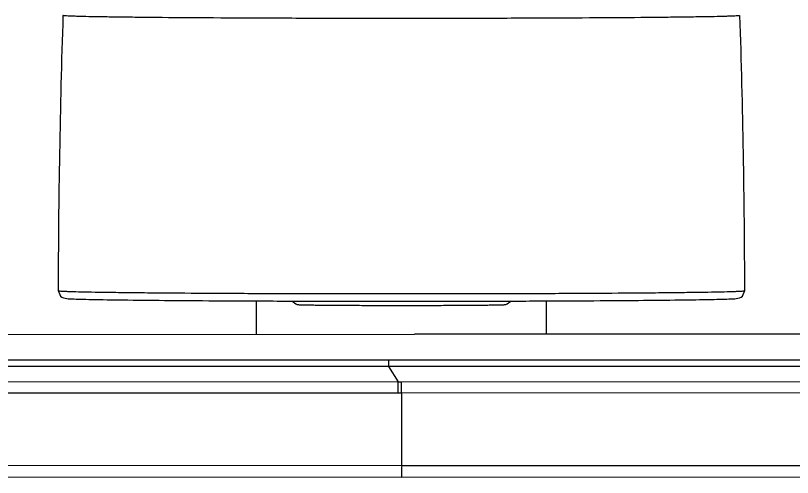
# Model space of a CAD drawing. Header units: millimetres. Extents: x 6110 to 6704, y -2661 to -1821.
# Drawn here: x 6288.96 to 6301.68, y -2093.67 to -2086.1 of the extents above; entities that cross this region are included whole.
import ezdxf

# ---------------------------------------------------------------- set-up
doc = ezdxf.new("R2010")
doc.units = ezdxf.units.MM
doc.header["$LTSCALE"] = 0.1
doc.layers.get('0').update_dxf_attribs({"lineweight": 15})
doc.layers.add('DIM', color=3, linetype='Continuous', lineweight=9)
doc.styles.get("Standard").update_dxf_attribs({"font": 'arial.ttf'})
doc.dimstyles.new('ISO-25', dxfattribs={"dimtxt": 2.5, "dimasz": 2.5, "dimexe": 1.25, "dimexo": 0.625, "dimtad": 1, "dimlfac": 5, "dimtxsty": 'Standard', "dimcen": 2.5, "dimadec": 0, "dimazin": 0, "dimtfac": 1, "dimtmove": 0, "dimatfit": 3, "dimfxl": 0, "dimarcsym": 0})

# ---------------------------------------------------------------- blocks, each defined once
blk = doc.blocks.new('*D68')
at = {"layer": 'Defpoints', "color": 0}
for p in [(6261.856, -2093.261), (6328.702, -2093.262), (6328.702, -2117.837)]:
    blk.add_point(p, dxfattribs=at)
at = {"layer": 'DIM', "color": 0, "lineweight": -2}
for p, q in [((6261.856, -2093.886), (6261.856, -2119.087)), ((6328.702, -2093.887), (6328.702, -2119.087)), ((6265.856, -2117.837), (6324.702, -2117.837))]:
    blk.add_line(p, q, dxfattribs=at)
at = {"layer": 'DIM', "color": 0}
for points in [[(6265.856, -2117.17), (6265.856, -2118.503), (6261.856, -2117.837)], [(6324.702, -2117.17), (6324.702, -2118.503), (6328.702, -2117.837)]]:
    blk.add_solid(points, dxfattribs=at)
at = {"layer": 'DIM', "color": 0, "insert": (6308.757, -2115.169), "char_height": 4, "attachment_point": 5}
blk.add_mtext('267.5', dxfattribs=at)
blk = doc.blocks.new('*D77')
at = {"layer": 'Defpoints', "color": 0}
for p in [(6295.279, -2068.044), (6383.721, -2580.443), (6409.353, -2580.443)]:
    blk.add_point(p, dxfattribs=at)
at = {"layer": 'DIM', "color": 0, "lineweight": -2}
for p, q in [((6295.904, -2068.044), (6410.603, -2068.044)), ((6409.353, -2072.044), (6409.353, -2576.443)), ((6384.346, -2580.443), (6410.603, -2580.443))]:
    blk.add_line(p, q, dxfattribs=at)
at = {"layer": 'DIM', "color": 0}
for points in [[(6408.686, -2072.044), (6410.019, -2072.044), (6409.353, -2068.044)], [(6408.686, -2576.443), (6410.019, -2576.443), (6409.353, -2580.443)]]:
    blk.add_solid(points, dxfattribs=at)
at = {"layer": 'DIM', "color": 0, "insert": (6406.106, -2324.243), "char_height": 4, "attachment_point": 5, "rotation": 90}
blk.add_mtext('(2280)', dxfattribs=at)

msp = doc.modelspace()

# ---------------------------------------------------------------- linework, layer by layer
at = {"color": 7, "linetype": 'Continuous'}
for p, q in [((6289.6537, -2090.6125), (6289.6907, -2090.7013)), ((6300.8669, -2090.7012), (6300.9037, -2090.6124)), ((6292.9037, -2091.3256), (6292.9037, -2090.7806)), ((6297.6537, -2091.3256), (6297.6537, -2090.7806)), ((6277.7859, -2091.3342), (6295.4913, -2091.3253)), ((6307.4004, -2091.3295), (6295.4913, -2091.3253)), ((6282.8419, -2091.7422), (6295.0676, -2091.7467)), ((6295.0676, -2091.7467), (6295.0673, -2091.8538)), ((6295.0673, -2091.8548), (6283.125, -2091.8508)), ((6295.0673, -2091.8538), (6295.2265, -2092.1065)), ((6283.1082, -2092.1014), (6295.2266, -2092.1055)), ((6295.2259, -2092.2944), (6295.2265, -2092.1067)), ((6295.2265, -2092.1067), (6295.2793, -2092.1062)), ((6295.2787, -2092.2946), (6295.2793, -2092.1062)), ((6295.2793, -2092.105), (6310.4964, -2092.0947)), ((6293.9618, -2092.2942), (6291.4512, -2092.294)), ((6295.2259, -2092.2941), (6293.9618, -2092.2942)), ((6295.2787, -2092.2946), (6295.2259, -2092.2944)), ((6310.5033, -2092.2853), (6295.2787, -2092.2919)), ((6295.2787, -2092.2946), (6295.2787, -2093.478)), ((6276.9344, -2093.4665), (6295.2787, -2093.4765)), ((6295.2787, -2093.478), (6307.6444, -2093.4716)), ((6295.2787, -2093.6717), (6282.9558, -2093.6679)), ((6307.3885, -2093.6688), (6295.2787, -2093.6731))]:
    msp.add_line(p, q, dxfattribs=at)
for centre, radius, start, end in [((6440.2548, -2090.9876), 150.6015, 178.141929, 179.857282), ((6150.3027, -2090.9876), 150.6015, 0.142718, 1.858071), ((6295.2787, -2088.225), 3.125, 235.01175, 236.81197), ((6295.2787, -2088.225), 3.125, 303.18781, 304.98704), ((6384.5571, -2093.5955), 89.2784, 179.934245, 180.049805)]:
    msp.add_arc(centre, radius, start, end, dxfattribs=at)
for points, knots in [([(6295.2787, -2086.1529), (6294.9181, -2086.1529), (6294.2106, -2086.1523), (6293.1835, -2086.1496), (6292.2369, -2086.1453), (6291.5153, -2086.1403), (6291.0053, -2086.1355), (6290.6821, -2086.1317), (6290.4031, -2086.1277), (6290.1712, -2086.1235), (6290.0081, -2086.1198), (6289.9031, -2086.1164), (6289.8431, -2086.1143), (6289.7977, -2086.1116), (6289.7618, -2086.1105), (6289.7462, -2086.1066), (6289.7325, -2086.1068), (6289.7325, -2086.1045)], [0, 0, 0, 0, 0.1950587, 0.382609, 0.5554597, 0.7069718, 0.7728681, 0.8313232, 0.8817743, 0.9237356, 0.9568029, 0.9698993, 0.9806604, 0.9890629, 0.9950856, 0.998721, 1, 1, 1, 1]), ([(6300.825, -2086.1045), (6300.825, -2086.1068), (6300.8113, -2086.1066), (6300.7956, -2086.1105), (6300.7598, -2086.1116), (6300.7144, -2086.1143), (6300.6544, -2086.1164), (6300.5494, -2086.1198), (6300.3864, -2086.1235), (6300.1545, -2086.1277), (6299.8755, -2086.1317), (6299.5524, -2086.1355), (6299.0423, -2086.1403), (6298.3207, -2086.1453), (6297.3741, -2086.1496), (6296.347, -2086.1523), (6295.6394, -2086.1529), (6295.2787, -2086.1529)], [0, 0, 0, 0, 0.0012789, 0.0049141, 0.0109364, 0.0193376, 0.0300973, 0.0431923, 0.0762549, 0.1182101, 0.1686557, 0.2271055, 0.2929972, 0.4445088, 0.6173689, 0.8049322, 1, 1, 1, 1]), ([(6289.6537, -2090.6124), (6289.6537, -2090.6148), (6289.6676, -2090.6146), (6289.6835, -2090.6185), (6289.7199, -2090.6197), (6289.7659, -2090.6224), (6289.8268, -2090.6245), (6289.9333, -2090.6279), (6290.0986, -2090.6317), (6290.3338, -2090.636), (6290.6167, -2090.64), (6290.9444, -2090.6438), (6291.4617, -2090.6488), (6292.1936, -2090.6538), (6293.1536, -2090.6582), (6294.1954, -2090.6609), (6294.9129, -2090.6615), (6295.2787, -2090.6615)], [0, 0, 0, 0, 0.0012788, 0.0049139, 0.0109361, 0.0193372, 0.0300969, 0.0431918, 0.0762543, 0.1182094, 0.1686549, 0.2271048, 0.2929965, 0.4445081, 0.6173684, 0.8049319, 1, 1, 1, 1]), ([(6295.2787, -2090.6615), (6295.6445, -2090.6615), (6296.3621, -2090.6609), (6297.4037, -2090.6582), (6298.3637, -2090.6538), (6299.0956, -2090.6488), (6299.6129, -2090.6438), (6299.9407, -2090.64), (6300.2236, -2090.636), (6300.4588, -2090.6317), (6300.6242, -2090.6279), (6300.7307, -2090.6245), (6300.7915, -2090.6224), (6300.8376, -2090.6197), (6300.874, -2090.6185), (6300.8898, -2090.6146), (6300.9037, -2090.6148), (6300.9037, -2090.6124)], [0, 0, 0, 0, 0.1950598, 0.382611, 0.5554625, 0.7069749, 0.7728712, 0.8313262, 0.8817772, 0.9237381, 0.9568049, 0.969901, 0.9806619, 0.989064, 0.9950863, 0.9987214, 1, 1, 1, 1]), ([(6289.6906, -2090.7012), (6289.7174, -2090.7281), (6289.7892, -2090.7444), (6289.8989, -2090.747), (6290.0345, -2090.7525), (6290.3103, -2090.7582), (6290.7701, -2090.7655), (6291.4458, -2090.7722), (6292.2679, -2090.778), (6293.2051, -2090.7822), (6294.2217, -2090.7848), (6295.2787, -2090.7857), (6296.3358, -2090.7848), (6297.3524, -2090.7822), (6298.2896, -2090.778), (6299.1117, -2090.7722), (6299.7873, -2090.7655), (6300.2472, -2090.7582), (6300.523, -2090.7525), (6300.6586, -2090.747), (6300.7683, -2090.7444), (6300.84, -2090.7281), (6300.8669, -2090.7012)], [0, 0, 0, 0, 0.010188, 0.017909, 0.029929, 0.0463628, 0.0919682, 0.1531172, 0.2275102, 0.3123264, 0.4043334, 0.4999998, 0.5956662, 0.6876732, 0.7724896, 0.8468827, 0.9080317, 0.9536371, 0.970071, 0.982091, 0.989812, 1, 1, 1, 1]), ([(6293.5666, -2090.8392), (6293.5695, -2090.8411), (6293.5828, -2090.84), (6293.6084, -2090.8431), (6293.651, -2090.8434), (6293.7084, -2090.8452), (6293.781, -2090.8463), (6293.9051, -2090.8481), (6294.0913, -2090.8499), (6294.3465, -2090.8517), (6294.7474, -2090.8535), (6295.2787, -2090.8543), (6295.8101, -2090.8535), (6296.211, -2090.8517), (6296.4662, -2090.8499), (6296.6523, -2090.8481), (6296.7765, -2090.8463), (6296.849, -2090.8452), (6296.9064, -2090.8434), (6296.9491, -2090.8431), (6296.9746, -2090.84), (6296.988, -2090.8411), (6296.9909, -2090.8392)], [0, 0, 0, 0, 0.0030604, 0.0108039, 0.0231689, 0.040042, 0.0612663, 0.0866424, 0.1488517, 0.2243223, 0.3102107, 0.4999977, 0.6897839, 0.7756714, 0.8511415, 0.9133515, 0.9387282, 0.9599534, 0.9768275, 0.9891938, 0.9969385, 1, 1, 1, 1]), ([(6295.0676, -2091.7467), (6298.9001, -2091.7467), (6306.5103, -2091.7428), (6315.7251, -2091.7396), (6322.1293, -2091.7098), (6325.2857, -2091.6742), (6327.0752, -2091.6268), (6327.843, -2091.5877), (6328.0802, -2091.5604)], [0, 0, 0, 0, 0.3482528, 0.6915141, 0.8373035, 0.9302051, 0.9783096, 1, 1, 1, 1]), ([(6328.3067, -2091.6658), (6328.0674, -2091.6984), (6327.2911, -2091.7266), (6325.4885, -2091.7843), (6322.3136, -2091.8136), (6317.7927, -2091.8391), (6312.3774, -2091.8456), (6304.7122, -2091.852), (6298.9281, -2091.8537), (6295.0673, -2091.8538)], [0, 0, 0, 0, 0.021798, 0.0699556, 0.1628825, 0.308237, 0.4780019, 0.6515748, 1, 1, 1, 1]), ([(6291.4512, -2092.294), (6286.9966, -2092.2928), (6280.3655, -2092.2773), (6272.7655, -2092.2848), (6268.834, -2092.257), (6267.0789, -2092.2525), (6266.2927, -2092.237)], [0, 0, 0, 0, 0.5311781, 0.7907286, 0.9062391, 1, 1, 1, 1])]:
    msp.add_open_spline(points, degree=3, knots=knots, dxfattribs=at)

# ---------------------------------------------------------------- dimensions: what is measured, and where the dimension line sits
at = {"layer": 'DIM'}
dim = msp.add_linear_dim(base=(6409.3528, -2580.4433), p1=(6295.2787, -2068.0436), p2=(6383.7206, -2580.4433), angle=90, text='(2280)', dimstyle='ISO-25', override={"dimtxt": 4, "dimasz": 4, "dimlfac": 4, "dimadec": 1, "dimfxl": 1.25}, dxfattribs=at)
dim.commit()
dim.dimension.update_dxf_attribs({"geometry": '*D77', "text_midpoint": (6406.1057, -2324.2434)})
dim = msp.add_linear_dim(base=(6328.702, -2117.8368), p1=(6261.8555, -2093.2612), p2=(6328.702, -2093.262), text='267.5', dimstyle='ISO-25', override={"dimtxt": 4, "dimasz": 4, "dimlfac": 4, "dimadec": 1, "dimfxl": 1.25}, dxfattribs=at)
dim.commit()
dim.dimension.update_dxf_attribs({"geometry": '*D68', "text_midpoint": (6308.7566, -2117.8368), "dimtype": 160})

doc.saveas('drawing.dxf')
